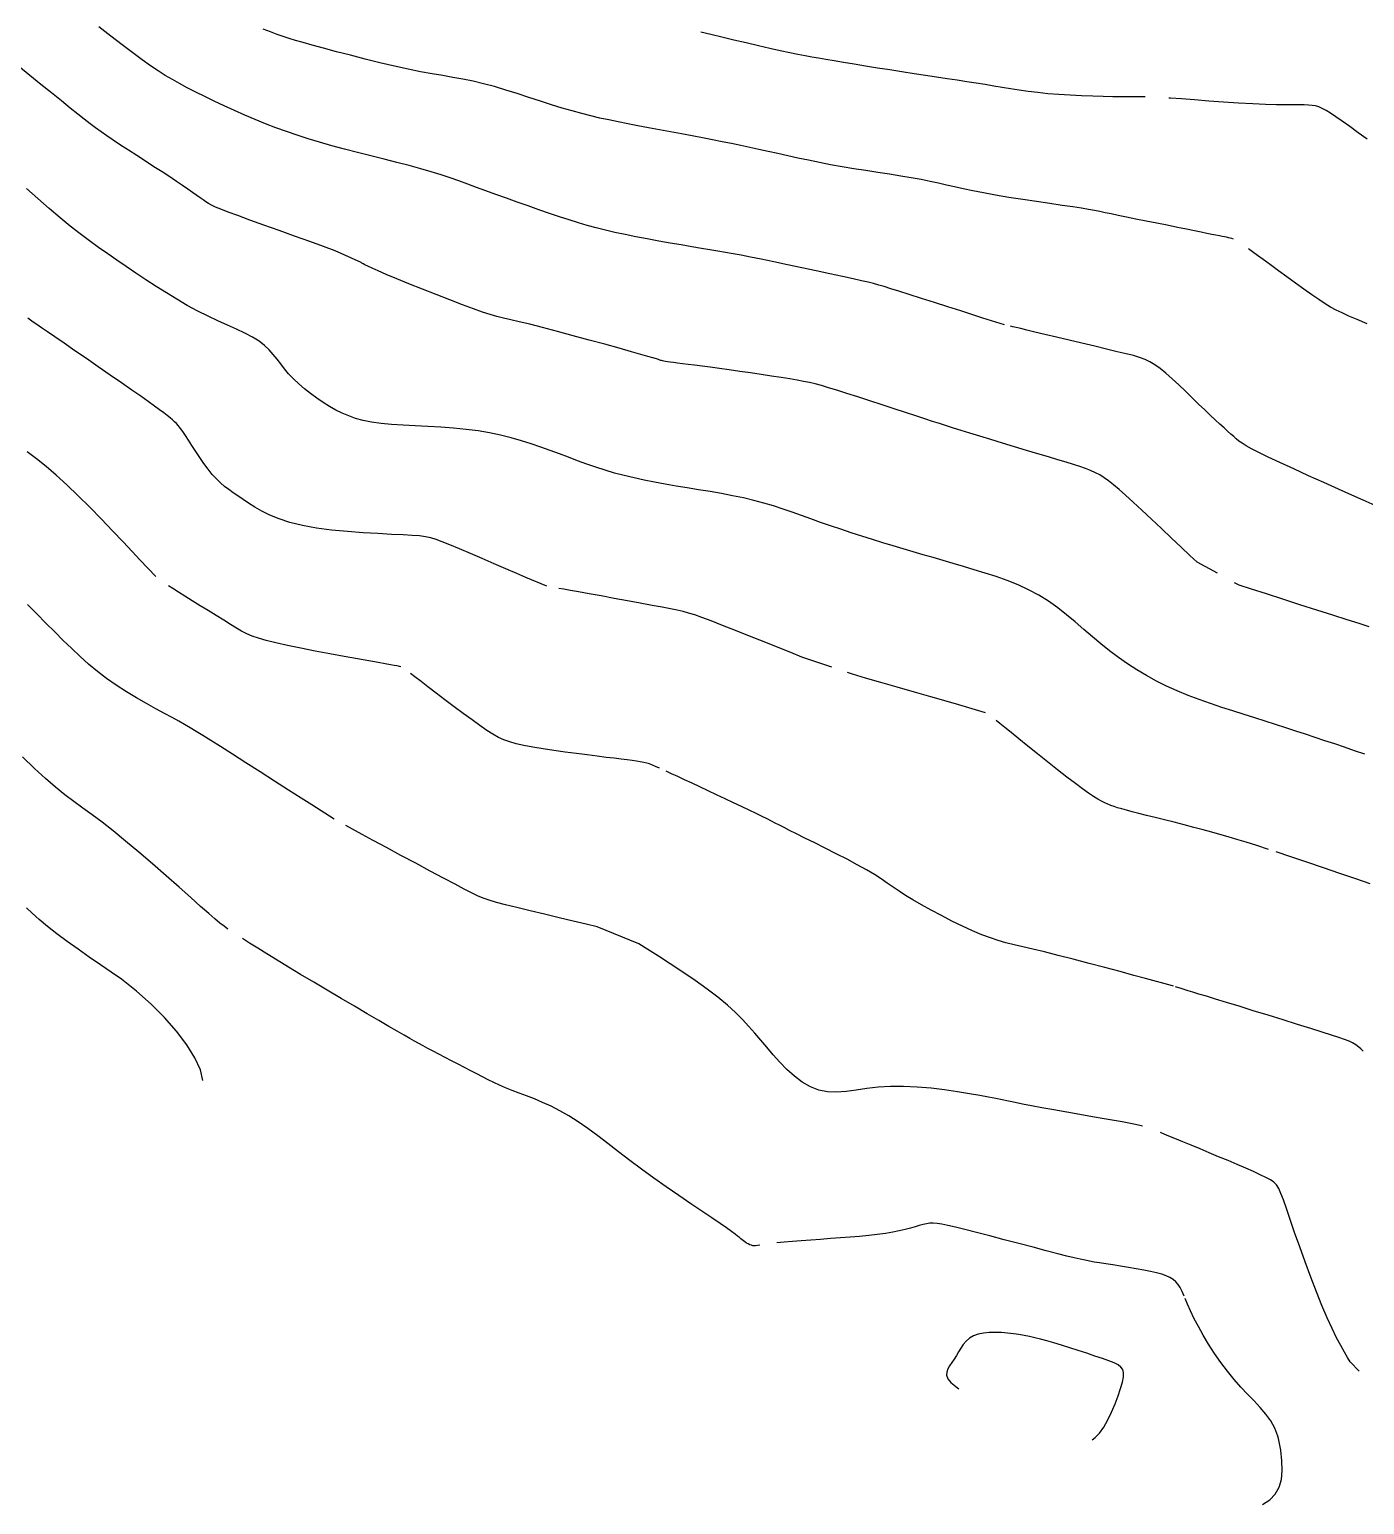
# Model space of a CAD drawing. Header units: millimetres. Extents: x 2235526 to 2245569, y 371981 to 382303.
# Drawn here: x 2243578 to 2243826.5, y 380505.9 to 380780.5 of the extents above; entities that cross this region are included whole.
import ezdxf

# ---------------------------------------------------------------- set-up
doc = ezdxf.new("R2010")
doc.units = ezdxf.units.MM
doc.linetypes.add('CONTI', pattern=[0])
for name, color, linetype, transparency in [('165', 10, 'CONTI', 0.7), ('167', 10, 'CONTI', 0.7), ('169', 10, 'CONTI', 0.7), ('171', 10, 'CONTI', 0.7), ('173', 10, 'CONTI', 0.7), ('175', 10, 'CONTI', 0.7), ('177', 10, 'CONTI', 0.7), ('179', 10, 'CONTI', 0.7), ('181', 10, 'CONTI', 0.7), ('183', 10, 'CONTI', 0.7)]:
    doc.layers.add(name, color=color, linetype=linetype, transparency=transparency)

msp = doc.modelspace()

# ---------------------------------------------------------------- linework, layer by layer
at = {"layer": '165', "elevation": 165}
for points in [[(2243595.12, 380603.69), (2243593.22, 380605), (2243591.18, 380606.36), (2243589.1, 380607.79), (2243587.03, 380609.25), (2243585.01, 380610.71), (2243583.1, 380612.14), (2243581.34, 380613.51), (2243579.78, 380614.8), (2243578.47, 380615.96), (2243577.42, 380616.97)], [(2243775.84, 380517.92), (2243776.4, 380518.35), (2243777.18, 380519.18), (2243777.96, 380520.29), (2243778.71, 380521.61), (2243779.43, 380523.07), (2243780.08, 380524.59), (2243780.65, 380526.08), (2243781.11, 380527.47), (2243781.44, 380528.68), (2243781.63, 380529.65), (2243781.66, 380530.41), (2243781.52, 380531), (2243781.18, 380531.46), (2243780.65, 380531.85), (2243779.9, 380532.22), (2243778.93, 380532.6), (2243777.72, 380533.03), (2243776.33, 380533.51), (2243774.82, 380534.02), (2243773.23, 380534.54), (2243771.64, 380535.04), (2243770.09, 380535.53), (2243768.66, 380535.96), (2243767.36, 380536.34), (2243766.2, 380536.66), (2243765.13, 380536.93), (2243764.13, 380537.16), (2243763.15, 380537.36), (2243762.16, 380537.52), (2243761.14, 380537.66), (2243760.04, 380537.78), (2243758.91, 380537.87), (2243757.76, 380537.9), (2243756.64, 380537.88), (2243755.56, 380537.77), (2243754.57, 380537.57), (2243753.7, 380537.26), (2243752.96, 380536.82), (2243752.34, 380536.29), (2243751.82, 380535.67), (2243751.36, 380535.01), (2243750.95, 380534.31), (2243750.55, 380533.62), (2243750.13, 380532.94), (2243749.69, 380532.31), (2243749.28, 380531.71), (2243748.93, 380531.13), (2243748.73, 380530.54), (2243748.72, 380529.93), (2243748.96, 380529.29), (2243749.51, 380528.59), (2243750.41, 380527.83), (2243751.01, 380527.42)]]:
    msp.add_lwpolyline(points, dxfattribs=at)
at = {"layer": '165'}
msp.add_lwpolyline([(2243610.25, 380584.8), (2243609.8, 380586.82), (2243608.78, 380589.06), (2243607.29, 380591.47), (2243605.38, 380593.98), (2243603.13, 380596.52), (2243600.63, 380599.03), (2243597.93, 380601.44), (2243595.12, 380603.69)], dxfattribs=at)
at = {"layer": '167', "elevation": 167}
for points in [[(2243614.94, 380613), (2243614.21, 380613.53), (2243613.43, 380614.13), (2243612.51, 380614.9), (2243611.35, 380615.91), (2243609.85, 380617.24), (2243608, 380618.89), (2243605.83, 380620.82), (2243603.43, 380622.94), (2243600.91, 380625.14), (2243598.37, 380627.33), (2243595.89, 380629.41), (2243593.59, 380631.29), (2243591.52, 380632.89), (2243589.66, 380634.27), (2243587.93, 380635.52), (2243586.26, 380636.74), (2243584.59, 380638), (2243582.85, 380639.41), (2243580.96, 380641.03), (2243578.89, 380642.94), (2243576.7, 380645.07)], [(2243713.93, 380554.17), (2243713.5, 380554.09), (2243713.17, 380554.04), (2243712.9, 380554.02), (2243712.64, 380554.05), (2243712.37, 380554.13), (2243712.07, 380554.24), (2243711.77, 380554.39), (2243711.47, 380554.56), (2243711.17, 380554.75), (2243710.89, 380554.95), (2243710.63, 380555.15), (2243710.4, 380555.34), (2243710.14, 380555.56), (2243709.81, 380555.84), (2243709.34, 380556.21), (2243708.68, 380556.71), (2243707.77, 380557.36), (2243706.55, 380558.2), (2243705, 380559.25), (2243703.15, 380560.49), (2243701.08, 380561.88), (2243698.85, 380563.39), (2243696.54, 380564.99), (2243694.2, 380566.63), (2243691.91, 380568.29), (2243689.73, 380569.93), (2243687.65, 380571.52), (2243685.66, 380573.06), (2243683.76, 380574.52), (2243681.92, 380575.89), (2243680.15, 380577.13), (2243678.42, 380578.24), (2243676.73, 380579.2), (2243675.09, 380580.03), (2243673.5, 380580.75), (2243671.97, 380581.38), (2243670.51, 380581.94), (2243669.12, 380582.46), (2243667.83, 380582.96), (2243666.63, 380583.45), (2243665.5, 380583.94), (2243664.41, 380584.45), (2243663.36, 380584.96), (2243662.31, 380585.49), (2243661.24, 380586.05), (2243660.13, 380586.63), (2243658.97, 380587.23), (2243657.77, 380587.86), (2243656.55, 380588.49), (2243655.36, 380589.11), (2243654.21, 380589.71), (2243653.14, 380590.27), (2243652.16, 380590.79), (2243651.29, 380591.25), (2243650.49, 380591.69), (2243649.67, 380592.15), (2243648.77, 380592.66), (2243647.72, 380593.27), (2243646.46, 380594), (2243644.9, 380594.9), (2243643.02, 380596), (2243640.86, 380597.26), (2243638.49, 380598.64), (2243635.99, 380600.11), (2243633.43, 380601.61), (2243630.9, 380603.12), (2243628.45, 380604.57), (2243626.19, 380605.94), (2243624.1, 380607.21), (2243622.2, 380608.39), (2243620.48, 380609.45), (2243618.96, 380610.41), (2243617.65, 380611.24)], [(2243792.95, 380544.69), (2243792.58, 380545.53), (2243792.21, 380546.25), (2243791.82, 380546.86), (2243791.39, 380547.35), (2243790.89, 380547.77), (2243790.3, 380548.14), (2243789.6, 380548.45), (2243788.78, 380548.74), (2243787.81, 380549), (2243786.7, 380549.25), (2243785.42, 380549.51), (2243784.02, 380549.77), (2243782.56, 380550.02), (2243781.09, 380550.26), (2243779.67, 380550.48), (2243778.34, 380550.69), (2243777.18, 380550.87), (2243776.19, 380551.02), (2243775.32, 380551.17), (2243774.48, 380551.34), (2243773.56, 380551.54), (2243772.47, 380551.79), (2243771.11, 380552.13), (2243769.4, 380552.57), (2243767.28, 380553.12), (2243764.83, 380553.76), (2243762.18, 380554.46), (2243759.46, 380555.17), (2243756.79, 380555.87), (2243754.31, 380556.51), (2243752.13, 380557.07), (2243750.35, 380557.51), (2243748.95, 380557.85), (2243747.83, 380558.08), (2243746.95, 380558.21), (2243746.23, 380558.27), (2243745.59, 380558.24), (2243744.98, 380558.15), (2243744.34, 380558), (2243743.63, 380557.81), (2243742.85, 380557.58), (2243741.98, 380557.33), (2243741.01, 380557.07), (2243739.91, 380556.81), (2243738.69, 380556.57), (2243737.32, 380556.35), (2243735.82, 380556.15), (2243734.22, 380555.97), (2243732.52, 380555.8), (2243730.76, 380555.65), (2243728.95, 380555.51), (2243727.1, 380555.37), (2243725.25, 380555.24), (2243723.43, 380555.11), (2243721.67, 380554.98), (2243720, 380554.85), (2243718.48, 380554.73), (2243717.13, 380554.61)], [(2243810.51, 380518.14), (2243810.39, 380518.58), (2243809.82, 380520.06), (2243809.07, 380521.42), (2243808.15, 380522.7), (2243807.11, 380523.93), (2243805.97, 380525.15), (2243804.76, 380526.39), (2243803.5, 380527.7), (2243802.23, 380529.12), (2243800.98, 380530.67), (2243799.76, 380532.31), (2243798.59, 380534.01), (2243797.5, 380535.72), (2243796.5, 380537.39), (2243795.6, 380538.99), (2243794.83, 380540.46), (2243794.14, 380541.91), (2243793.59, 380543.16), (2243793.13, 380544.25)]]:
    msp.add_lwpolyline(points, dxfattribs=at)
at = {"layer": '167'}
msp.add_lwpolyline([(2243807.51, 380505.87), (2243808.88, 380506.73), (2243809.9, 380507.8), (2243810.61, 380509.07), (2243811.03, 380510.54), (2243811.2, 380512.2), (2243811.15, 380514.02), (2243810.91, 380516), (2243810.51, 380518.14)], dxfattribs=at)
at = {"layer": '169', "elevation": 169}
for points in [[(2243634.73, 380633.5), (2243630.55, 380636.12), (2243628.56, 380637.4), (2243626.2, 380638.9), (2243623.61, 380640.56), (2243620.92, 380642.28), (2243618.26, 380643.98), (2243615.77, 380645.58), (2243613.56, 380646.98), (2243611.75, 380648.13), (2243610.27, 380649.06), (2243609.02, 380649.83), (2243607.92, 380650.49), (2243606.87, 380651.1), (2243605.77, 380651.71), (2243604.54, 380652.38), (2243603.11, 380653.15), (2243601.49, 380654.03), (2243599.74, 380655.01), (2243597.9, 380656.07), (2243596.02, 380657.21), (2243594.15, 380658.42), (2243592.34, 380659.68), (2243590.62, 380660.99), (2243588.98, 380662.36), (2243587.4, 380663.77), (2243585.84, 380665.24), (2243584.28, 380666.77), (2243582.7, 380668.35), (2243581.06, 380670), (2243579.36, 380671.7), (2243577.61, 380673.43)], [(2243785.21, 380576.31), (2243784.43, 380576.52), (2243783.59, 380576.71), (2243782.61, 380576.9), (2243781.41, 380577.11), (2243779.9, 380577.37), (2243778.02, 380577.7), (2243775.85, 380578.08), (2243773.5, 380578.49), (2243771.08, 380578.92), (2243768.7, 380579.35), (2243766.47, 380579.76), (2243764.49, 380580.12), (2243762.84, 380580.44), (2243761.46, 380580.72), (2243760.23, 380580.97), (2243759.06, 380581.2), (2243757.85, 380581.44), (2243756.49, 380581.71), (2243754.88, 380582), (2243752.95, 380582.35), (2243750.75, 380582.71), (2243748.34, 380583.06), (2243745.82, 380583.36), (2243743.24, 380583.6), (2243740.7, 380583.73), (2243738.25, 380583.72), (2243735.96, 380583.56), (2243733.84, 380583.31), (2243731.85, 380583.03), (2243729.99, 380582.79), (2243728.23, 380582.66), (2243726.55, 380582.72), (2243724.93, 380583.03), (2243723.37, 380583.64), (2243721.85, 380584.52), (2243720.39, 380585.61), (2243719, 380586.86), (2243717.66, 380588.21), (2243716.41, 380589.61), (2243715.22, 380591), (2243714.12, 380592.33), (2243713.03, 380593.63), (2243711.93, 380594.9), (2243710.74, 380596.19), (2243709.42, 380597.5), (2243707.91, 380598.87), (2243706.15, 380600.31), (2243704.13, 380601.84), (2243701.9, 380603.43), (2243699.59, 380605), (2243697.28, 380606.53), (2243695.08, 380607.94), (2243693.1, 380609.2), (2243691.43, 380610.25), (2243683.68, 380613.43), (2243681.64, 380613.92), (2243679.22, 380614.49), (2243676.58, 380615.11), (2243673.86, 380615.76), (2243671.19, 380616.41), (2243668.73, 380617.01), (2243666.61, 380617.54), (2243664.92, 380617.98), (2243663.58, 380618.37), (2243662.45, 380618.76), (2243661.39, 380619.2), (2243660.25, 380619.74), (2243658.9, 380620.44), (2243657.2, 380621.35), (2243655.06, 380622.49), (2243652.58, 380623.82), (2243649.88, 380625.26), (2243647.13, 380626.74), (2243644.45, 380628.18), (2243641.99, 380629.5), (2243639.89, 380630.63), (2243636.85, 380632.31)], [(2243825.53, 380530.72), (2243823.87, 380532.41), (2243823.37, 380533.22), (2243822.77, 380534.24), (2243822.08, 380535.47), (2243821.31, 380536.93), (2243820.47, 380538.65), (2243819.55, 380540.63), (2243818.58, 380542.91), (2243817.55, 380545.46), (2243816.5, 380548.21), (2243815.46, 380551.04), (2243814.45, 380553.84), (2243813.51, 380556.5), (2243812.68, 380558.91), (2243811.97, 380560.96), (2243811.41, 380562.57), (2243810.96, 380563.79), (2243810.55, 380564.7), (2243810.12, 380565.37), (2243809.63, 380565.89), (2243808.99, 380566.33), (2243808.17, 380566.77), (2243807.11, 380567.28), (2243805.84, 380567.86), (2243804.39, 380568.5), (2243802.8, 380569.18), (2243801.11, 380569.9), (2243799.36, 380570.63), (2243797.58, 380571.37), (2243795.91, 380572.07), (2243794.27, 380572.75), (2243792.69, 380573.41), (2243791.18, 380574.03), (2243789.78, 380574.6), (2243788.51, 380575.11)]]:
    msp.add_lwpolyline(points, dxfattribs=at)
at = {"layer": '171', "elevation": 171}
for points in [[(2243601.48, 380678.69), (2243598.55, 380681.76), (2243597.12, 380683.3), (2243595.4, 380685.13), (2243593.47, 380687.17), (2243591.39, 380689.34), (2243589.23, 380691.54), (2243587.07, 380693.69), (2243584.96, 380695.7), (2243582.96, 380697.51), (2243581.08, 380699.12), (2243579.28, 380700.58), (2243577.56, 380701.9)], [(2243647.12, 380661.82), (2243646.88, 380661.91), (2243646.66, 380661.95), (2243646.35, 380662.01), (2243645.87, 380662.1), (2243645.17, 380662.22), (2243644.2, 380662.39), (2243642.88, 380662.63), (2243641.18, 380662.93), (2243639.04, 380663.32), (2243636.58, 380663.76), (2243633.92, 380664.26), (2243631.19, 380664.78), (2243628.51, 380665.3), (2243626.01, 380665.81), (2243623.83, 380666.3), (2243622.05, 380666.74), (2243620.61, 380667.15), (2243619.43, 380667.56), (2243618.42, 380668), (2243617.47, 380668.49), (2243616.5, 380669.06), (2243615.42, 380669.72), (2243614.16, 380670.5), (2243612.76, 380671.37), (2243611.27, 380672.3), (2243609.76, 380673.23), (2243608.29, 380674.14), (2243606.92, 380674.99), (2243605.71, 380675.75), (2243604.67, 380676.4), (2243603.85, 380676.93)], [(2243695.26, 380642.98), (2243694.55, 380643.3), (2243693.95, 380643.55), (2243693.41, 380643.75), (2243692.89, 380643.91), (2243692.34, 380644.04), (2243691.7, 380644.16), (2243691.01, 380644.27), (2243690.18, 380644.39), (2243689.22, 380644.52), (2243688.11, 380644.66), (2243686.82, 380644.81), (2243685.35, 380644.99), (2243683.68, 380645.2), (2243681.81, 380645.44), (2243679.8, 380645.7), (2243677.71, 380645.98), (2243675.62, 380646.27), (2243673.59, 380646.58), (2243671.7, 380646.89), (2243670.02, 380647.21), (2243668.6, 380647.52), (2243667.38, 380647.85), (2243666.29, 380648.24), (2243665.27, 380648.71), (2243664.23, 380649.29), (2243663.11, 380650.01), (2243661.84, 380650.89), (2243660.37, 380651.95), (2243658.74, 380653.15), (2243657.03, 380654.42), (2243655.32, 380655.71), (2243653.67, 380656.96), (2243652.17, 380658.1), (2243650.89, 380659.09), (2243649.75, 380659.97), (2243648.93, 380660.6)], [(2243790.94, 380602.4), (2243790.77, 380602.45), (2243785.74, 380603.8), (2243783.57, 380604.39), (2243781.01, 380605.09), (2243778.19, 380605.84), (2243775.24, 380606.63), (2243772.3, 380607.4), (2243769.49, 380608.12), (2243766.95, 380608.76), (2243764.77, 380609.28), (2243762.91, 380609.71), (2243761.27, 380610.09), (2243759.77, 380610.47), (2243758.34, 380610.88), (2243756.87, 380611.37), (2243755.29, 380611.97), (2243753.54, 380612.71), (2243751.66, 380613.57), (2243749.7, 380614.51), (2243747.74, 380615.51), (2243745.84, 380616.51), (2243744.05, 380617.5), (2243742.45, 380618.44), (2243741.08, 380619.29), (2243739.87, 380620.09), (2243738.77, 380620.84), (2243737.68, 380621.59), (2243736.54, 380622.35), (2243735.28, 380623.15), (2243733.81, 380624.02), (2243732.09, 380624.98), (2243730.18, 380626), (2243728.17, 380627.04), (2243726.13, 380628.07), (2243724.16, 380629.05), (2243722.35, 380629.96), (2243720.77, 380630.74), (2243719.49, 380631.38), (2243718.45, 380631.91), (2243717.59, 380632.35), (2243716.83, 380632.74), (2243716.09, 380633.12), (2243715.29, 380633.53), (2243714.37, 380633.98), (2243713.25, 380634.52), (2243711.97, 380635.14), (2243710.55, 380635.81), (2243709.04, 380636.53), (2243707.47, 380637.27), (2243705.89, 380638.01), (2243704.32, 380638.75), (2243702.78, 380639.47), (2243701.32, 380640.16), (2243699.94, 380640.8), (2243698.67, 380641.4), (2243697.51, 380641.94), (2243696.48, 380642.42)], [(2243826.29, 380590.29), (2243825.85, 380590.69), (2243825.44, 380591.03), (2243824.88, 380591.46), (2243824.3, 380591.82), (2243823.64, 380592.14), (2243822.81, 380592.47), (2243821.75, 380592.84), (2243820.39, 380593.28), (2243818.66, 380593.82), (2243816.51, 380594.49), (2243814.03, 380595.26), (2243811.34, 380596.09), (2243808.56, 380596.96), (2243805.79, 380597.82), (2243803.17, 380598.63), (2243800.8, 380599.36), (2243798.77, 380599.98), (2243797.08, 380600.5), (2243795.7, 380600.92), (2243794.57, 380601.27), (2243793.67, 380601.54), (2243792.96, 380601.76), (2243792.39, 380601.93), (2243791.3, 380602.28)]]:
    msp.add_lwpolyline(points, dxfattribs=at)
at = {"layer": '173', "elevation": 173}
for points in [[(2243674.28, 380676.88), (2243670.38, 380678.48), (2243668.68, 380679.21), (2243666.69, 380680.08), (2243664.51, 380681.02), (2243662.26, 380681.99), (2243660.06, 380682.93), (2243658.02, 380683.8), (2243656.26, 380684.54), (2243654.84, 380685.12), (2243653.7, 380685.55), (2243652.69, 380685.86), (2243651.7, 380686.07), (2243650.59, 380686.22), (2243649.25, 380686.32), (2243647.54, 380686.41), (2243645.39, 380686.51), (2243642.86, 380686.64), (2243640.08, 380686.8), (2243637.16, 380687.02), (2243634.22, 380687.31), (2243631.39, 380687.68), (2243628.78, 380688.14), (2243626.48, 380688.71), (2243624.48, 380689.37), (2243622.75, 380690.08), (2243621.25, 380690.83), (2243619.94, 380691.58), (2243618.78, 380692.32), (2243617.75, 380693.01), (2243616.8, 380693.65), (2243615.92, 380694.24), (2243615.09, 380694.83), (2243614.3, 380695.44), (2243613.54, 380696.1), (2243612.78, 380696.83), (2243612.02, 380697.68), (2243611.23, 380698.65), (2243610.45, 380699.72), (2243609.67, 380700.84), (2243608.93, 380701.96), (2243608.22, 380703.05), (2243607.58, 380704.05), (2243607.01, 380704.93), (2243606.52, 380705.65), (2243606.1, 380706.23), (2243605.73, 380706.71), (2243605.37, 380707.12), (2243605, 380707.48), (2243604.61, 380707.83), (2243604.15, 380708.2), (2243603.62, 380708.62), (2243602.97, 380709.11), (2243602.18, 380709.7), (2243601.23, 380710.4), (2243600.07, 380711.23), (2243598.69, 380712.21), (2243597.04, 380713.36), (2243595.13, 380714.7), (2243593.02, 380716.16), (2243590.8, 380717.69), (2243588.57, 380719.23), (2243586.42, 380720.71), (2243584.43, 380722.08), (2243582.71, 380723.26), (2243581.31, 380724.22), (2243580.21, 380724.97), (2243579.35, 380725.56), (2243578.68, 380726.03), (2243578.15, 380726.42), (2243577.7, 380726.77)], [(2243727.36, 380661.77), (2243721.77, 380663.67), (2243719.74, 380664.48), (2243717.35, 380665.44), (2243714.74, 380666.48), (2243712.05, 380667.55), (2243709.41, 380668.6), (2243706.97, 380669.56), (2243704.86, 380670.38), (2243703.17, 380671.02), (2243701.82, 380671.5), (2243700.69, 380671.86), (2243699.65, 380672.15), (2243698.57, 380672.4), (2243697.32, 380672.64), (2243695.79, 380672.93), (2243693.89, 380673.28), (2243691.68, 380673.69), (2243689.29, 380674.14), (2243686.83, 380674.59), (2243684.42, 380675.04), (2243682.18, 380675.45), (2243680.21, 380675.81), (2243678.67, 380676.08), (2243677.45, 380676.29), (2243676.51, 380676.45)], [(2243755.97, 380653.28), (2243751.01, 380654.74), (2243748.61, 380655.43), (2243745.79, 380656.25), (2243742.71, 380657.14), (2243739.54, 380658.05), (2243736.46, 380658.94), (2243733.62, 380659.76), (2243731.21, 380660.46), (2243730.29, 380660.77)], [(2243808.64, 380627.84), (2243806.44, 380628.55), (2243804.5, 380629.17), (2243802.75, 380629.72), (2243801.13, 380630.2), (2243799.59, 380630.64), (2243798.07, 380631.07), (2243796.5, 380631.49), (2243794.74, 380631.95), (2243792.92, 380632.42), (2243791.08, 380632.89), (2243789.27, 380633.34), (2243787.53, 380633.78), (2243785.92, 380634.19), (2243784.48, 380634.55), (2243783.24, 380634.86), (2243782.2, 380635.14), (2243781.32, 380635.38), (2243780.56, 380635.6), (2243779.9, 380635.82), (2243779.3, 380636.03), (2243778.73, 380636.26), (2243778.16, 380636.51), (2243777.55, 380636.81), (2243776.87, 380637.19), (2243776.08, 380637.69), (2243775.15, 380638.32), (2243774.03, 380639.12), (2243772.69, 380640.12), (2243771.11, 380641.32), (2243769.36, 380642.69), (2243767.51, 380644.15), (2243765.64, 380645.64), (2243763.83, 380647.09), (2243762.17, 380648.43), (2243760.72, 380649.59), (2243759.53, 380650.55), (2243758.62, 380651.29), (2243757.93, 380651.84)], [(2243827.59, 380621.44), (2243824.88, 380622.37), (2243821.94, 380623.37), (2243818.86, 380624.41), (2243815.78, 380625.46), (2243812.8, 380626.46), (2243810.04, 380627.38)]]:
    msp.add_lwpolyline(points, dxfattribs=at)
at = {"layer": '175', "elevation": 175}
msp.add_lwpolyline([(2243826.57, 380645.57), (2243824.65, 380646.23), (2243822.78, 380646.86), (2243820.96, 380647.48), (2243819.15, 380648.08), (2243817.34, 380648.68), (2243815.53, 380649.28), (2243813.7, 380649.88), (2243811.84, 380650.48), (2243809.96, 380651.09), (2243808.04, 380651.7), (2243806.08, 380652.32), (2243804.08, 380652.96), (2243802.03, 380653.62), (2243799.95, 380654.29), (2243797.86, 380654.99), (2243795.76, 380655.73), (2243793.69, 380656.52), (2243791.65, 380657.35), (2243789.67, 380658.24), (2243787.76, 380659.19), (2243785.91, 380660.2), (2243784.13, 380661.27), (2243782.39, 380662.4), (2243780.71, 380663.58), (2243779.06, 380664.82), (2243777.44, 380666.11), (2243775.85, 380667.45), (2243774.27, 380668.82), (2243772.68, 380670.19), (2243771.06, 380671.53), (2243769.4, 380672.83), (2243767.67, 380674.05), (2243765.87, 380675.18), (2243763.98, 380676.19), (2243762.01, 380677.09), (2243759.99, 380677.91), (2243757.95, 380678.64), (2243755.9, 380679.31), (2243753.87, 380679.93), (2243751.87, 380680.51), (2243749.94, 380681.08), (2243748.05, 380681.63), (2243746.19, 380682.17), (2243744.35, 380682.71), (2243742.52, 380683.25), (2243740.66, 380683.8), (2243738.77, 380684.37), (2243736.85, 380684.96), (2243734.89, 380685.56), (2243732.92, 380686.18), (2243730.95, 380686.82), (2243729.01, 380687.45), (2243727.1, 380688.1), (2243725.24, 380688.74), (2243723.45, 380689.38), (2243721.7, 380690.01), (2243719.98, 380690.63), (2243718.26, 380691.22), (2243716.51, 380691.79), (2243714.72, 380692.33), (2243712.85, 380692.83), (2243710.9, 380693.28), (2243708.87, 380693.7), (2243706.79, 380694.09), (2243704.68, 380694.46), (2243702.56, 380694.81), (2243700.45, 380695.16), (2243698.37, 380695.51), (2243696.34, 380695.86), (2243694.36, 380696.22), (2243692.43, 380696.61), (2243690.55, 380697.01), (2243688.71, 380697.45), (2243686.91, 380697.92), (2243685.15, 380698.44), (2243683.42, 380699), (2243681.72, 380699.59), (2243680.03, 380700.21), (2243678.35, 380700.85), (2243676.65, 380701.5), (2243674.94, 380702.14), (2243673.19, 380702.76), (2243671.4, 380703.36), (2243669.55, 380703.94), (2243667.65, 380704.47), (2243665.68, 380704.95), (2243663.62, 380705.39), (2243661.49, 380705.76), (2243659.26, 380706.06), (2243656.93, 380706.29), (2243654.55, 380706.46), (2243652.16, 380706.59), (2243649.81, 380706.71), (2243647.54, 380706.83), (2243645.4, 380706.98), (2243643.44, 380707.17), (2243641.68, 380707.42), (2243640.12, 380707.73), (2243638.7, 380708.11), (2243637.41, 380708.55), (2243636.19, 380709.07), (2243635.02, 380709.66), (2243633.85, 380710.33), (2243632.67, 380711.07), (2243631.49, 380711.87), (2243630.32, 380712.72), (2243629.19, 380713.62), (2243628.12, 380714.54), (2243627.13, 380715.47), (2243626.23, 380716.41), (2243625.45, 380717.33), (2243624.75, 380718.24), (2243624.07, 380719.14), (2243623.38, 380720.01), (2243622.62, 380720.85), (2243621.75, 380721.67), (2243620.72, 380722.46), (2243619.5, 380723.21), (2243618.09, 380723.95), (2243616.54, 380724.7), (2243614.86, 380725.46), (2243613.07, 380726.27), (2243611.22, 380727.14), (2243609.3, 380728.09), (2243607.37, 380729.14), (2243605.42, 380730.27), (2243603.47, 380731.46), (2243601.54, 380732.68), (2243599.64, 380733.93), (2243597.78, 380735.17), (2243595.98, 380736.38), (2243594.24, 380737.56), (2243592.55, 380738.73), (2243590.86, 380739.91), (2243589.16, 380741.14), (2243587.41, 380742.45), (2243585.59, 380743.88), (2243583.67, 380745.45), (2243581.64, 380747.18), (2243579.53, 380749.03), (2243577.4, 380750.92)], dxfattribs=at)
at = {"layer": '177', "elevation": 177}
for points in [[(2243799.12, 380679.27), (2243795.38, 380681.32), (2243794.01, 380682.6), (2243792.39, 380684.13), (2243790.59, 380685.81), (2243788.72, 380687.57), (2243786.84, 380689.32), (2243785.04, 380690.99), (2243783.42, 380692.5), (2243782.01, 380693.78), (2243780.82, 380694.85), (2243779.79, 380695.73), (2243778.87, 380696.45), (2243778.03, 380697.05), (2243777.23, 380697.56), (2243776.41, 380697.99), (2243775.53, 380698.39), (2243774.58, 380698.77), (2243773.52, 380699.14), (2243772.32, 380699.53), (2243770.97, 380699.94), (2243769.43, 380700.4), (2243767.69, 380700.92), (2243765.72, 380701.51), (2243763.59, 380702.15), (2243761.36, 380702.82), (2243759.12, 380703.5), (2243756.93, 380704.16), (2243754.88, 380704.79), (2243753.02, 380705.36), (2243751.41, 380705.86), (2243749.99, 380706.3), (2243748.68, 380706.71), (2243747.41, 380707.12), (2243746.09, 380707.54), (2243744.64, 380708.02), (2243742.98, 380708.56), (2243741.06, 380709.19), (2243738.93, 380709.89), (2243736.7, 380710.63), (2243734.43, 380711.37), (2243732.22, 380712.09), (2243730.15, 380712.76), (2243728.3, 380713.34), (2243726.75, 380713.82), (2243725.43, 380714.2), (2243724.27, 380714.51), (2243723.17, 380714.77), (2243722.07, 380715), (2243720.87, 380715.22), (2243719.51, 380715.45), (2243717.92, 380715.7), (2243716.13, 380715.98), (2243714.21, 380716.27), (2243712.22, 380716.57), (2243710.22, 380716.86), (2243708.26, 380717.14), (2243706.41, 380717.4), (2243704.72, 380717.63), (2243703.19, 380717.83), (2243701.81, 380718), (2243700.6, 380718.15), (2243699.54, 380718.28), (2243698.64, 380718.4), (2243697.88, 380718.49), (2243697.26, 380718.57), (2243696.77, 380718.64), (2243696.39, 380718.7), (2243696.09, 380718.75), (2243695.85, 380718.8), (2243695.66, 380718.85), (2243695.49, 380718.9), (2243695.32, 380718.96), (2243695.07, 380719.04), (2243694.68, 380719.16), (2243694.05, 380719.35), (2243693.12, 380719.63), (2243691.8, 380720.01), (2243690.03, 380720.51), (2243687.76, 380721.15), (2243685.1, 380721.89), (2243682.2, 380722.69), (2243679.2, 380723.5), (2243676.26, 380724.29), (2243673.51, 380725.02), (2243671.12, 380725.63), (2243669.17, 380726.1), (2243667.59, 380726.47), (2243666.25, 380726.79), (2243665.01, 380727.1), (2243663.75, 380727.45), (2243662.34, 380727.9), (2243660.64, 380728.49), (2243658.57, 380729.25), (2243656.21, 380730.15), (2243653.68, 380731.14), (2243651.12, 380732.17), (2243648.63, 380733.17), (2243646.36, 380734.11), (2243644.41, 380734.92), (2243642.89, 380735.56), (2243641.75, 380736.06), (2243640.95, 380736.43), (2243640.41, 380736.69), (2243640.08, 380736.88), (2243639.88, 380737.02), (2243639.76, 380737.14), (2243634.89, 380739.31), (2243632.71, 380740.11), (2243630.15, 380741.04), (2243627.34, 380742.05), (2243624.45, 380743.08), (2243621.62, 380744.09), (2243619, 380745.03), (2243616.75, 380745.85), (2243614.97, 380746.52), (2243613.62, 380747.04), (2243612.61, 380747.46), (2243611.87, 380747.81), (2243611.29, 380748.13), (2243610.8, 380748.44), (2243610.31, 380748.77), (2243609.76, 380749.17), (2243609.11, 380749.63), (2243608.36, 380750.16), (2243607.49, 380750.76), (2243606.5, 380751.45), (2243605.37, 380752.21), (2243604.09, 380753.05), (2243602.67, 380753.98), (2243601.15, 380754.97), (2243599.56, 380755.99), (2243597.96, 380757.03), (2243596.39, 380758.04), (2243594.91, 380759), (2243593.56, 380759.89), (2243592.37, 380760.7), (2243591.3, 380761.45), (2243590.28, 380762.18), (2243589.26, 380762.95), (2243588.18, 380763.8), (2243586.96, 380764.76), (2243585.55, 380765.89), (2243583.92, 380767.22), (2243582.08, 380768.7), (2243580.11, 380770.3), (2243578.06, 380771.96), (2243575.98, 380773.63)], [(2243827.41, 380669.3), (2243825.52, 380669.89), (2243823.27, 380670.6), (2243820.61, 380671.45), (2243817.62, 380672.4), (2243814.47, 380673.41), (2243811.3, 380674.43), (2243808.26, 380675.41), (2243805.5, 380676.29), (2243803.17, 380677.05), (2243802.33, 380677.51)]]:
    msp.add_lwpolyline(points, dxfattribs=at)
at = {"layer": '179', "elevation": 179}
for points in [[(2243759.49, 380725.55), (2243755.49, 380726.79), (2243753.6, 380727.39), (2243751.38, 380728.1), (2243748.95, 380728.87), (2243746.45, 380729.66), (2243744.02, 380730.44), (2243741.77, 380731.15), (2243739.84, 380731.77), (2243738.31, 380732.25), (2243737.11, 380732.63), (2243736.09, 380732.93), (2243735.13, 380733.2), (2243734.1, 380733.45), (2243732.87, 380733.74), (2243731.31, 380734.09), (2243729.32, 380734.53), (2243726.99, 380735.03), (2243724.43, 380735.58), (2243721.76, 380736.16), (2243719.08, 380736.72), (2243716.53, 380737.26), (2243714.22, 380737.73), (2243712.22, 380738.14), (2243710.5, 380738.47), (2243708.96, 380738.76), (2243707.53, 380739.01), (2243706.13, 380739.25), (2243704.67, 380739.5), (2243703.07, 380739.76), (2243701.28, 380740.06), (2243699.33, 380740.39), (2243697.25, 380740.74), (2243695.12, 380741.12), (2243692.97, 380741.51), (2243690.87, 380741.91), (2243688.86, 380742.32), (2243686.98, 380742.73), (2243685.2, 380743.15), (2243683.5, 380743.58), (2243681.83, 380744.04), (2243680.16, 380744.53), (2243678.45, 380745.06), (2243676.66, 380745.64), (2243674.77, 380746.27), (2243672.8, 380746.94), (2243670.79, 380747.65), (2243668.77, 380748.37), (2243666.77, 380749.09), (2243664.82, 380749.8), (2243662.97, 380750.48), (2243661.23, 380751.12), (2243659.57, 380751.73), (2243657.94, 380752.32), (2243656.3, 380752.89), (2243654.6, 380753.45), (2243652.79, 380754.01), (2243650.83, 380754.58), (2243648.69, 380755.16), (2243646.39, 380755.76), (2243643.99, 380756.36), (2243641.53, 380756.98), (2243639.05, 380757.6), (2243636.61, 380758.23), (2243634.25, 380758.87), (2243632, 380759.51), (2243629.86, 380760.16), (2243627.81, 380760.83), (2243625.81, 380761.51), (2243623.86, 380762.23), (2243621.94, 380762.97), (2243620.01, 380763.75), (2243618.08, 380764.57), (2243616.15, 380765.42), (2243614.24, 380766.29), (2243612.39, 380767.16), (2243610.61, 380768.02), (2243608.93, 380768.86), (2243607.36, 380769.66), (2243605.93, 380770.43), (2243604.59, 380771.18), (2243603.27, 380771.97), (2243601.93, 380772.82), (2243600.51, 380773.77), (2243598.96, 380774.88), (2243597.21, 380776.16), (2243595.24, 380777.65), (2243593.1, 380779.29), (2243590.88, 380781.02)], [(2243830.72, 380690.91), (2243826.24, 380692.88), (2243824.13, 380693.82), (2243821.65, 380694.93), (2243818.92, 380696.16), (2243816.1, 380697.43), (2243813.34, 380698.68), (2243810.78, 380699.86), (2243808.57, 380700.9), (2243806.82, 380701.76), (2243805.47, 380702.44), (2243804.46, 380703.01), (2243803.71, 380703.48), (2243803.12, 380703.89), (2243802.64, 380704.29), (2243802.16, 380704.71), (2243801.63, 380705.18), (2243801.03, 380705.71), (2243800.36, 380706.32), (2243799.6, 380707.01), (2243798.75, 380707.8), (2243797.81, 380708.68), (2243796.77, 380709.67), (2243795.63, 380710.77), (2243794.42, 380711.95), (2243793.18, 380713.15), (2243791.92, 380714.34), (2243790.69, 380715.47), (2243789.52, 380716.5), (2243788.45, 380717.38), (2243787.48, 380718.08), (2243786.57, 380718.63), (2243785.65, 380719.07), (2243784.65, 380719.44), (2243783.5, 380719.78), (2243782.13, 380720.12), (2243780.48, 380720.52), (2243778.5, 380720.99), (2243776.28, 380721.52), (2243773.91, 380722.09), (2243771.51, 380722.66), (2243769.18, 380723.22), (2243767.03, 380723.74), (2243765.16, 380724.18), (2243763.68, 380724.54), (2243762.53, 380724.81), (2243761.67, 380725.01), (2243761.04, 380725.16), (2243760.59, 380725.26)]]:
    msp.add_lwpolyline(points, dxfattribs=at)
at = {"layer": '181', "elevation": 181}
for points in [[(2243802.12, 380741.44), (2243801.8, 380741.57), (2243801.49, 380741.67), (2243801.18, 380741.75), (2243800.84, 380741.83), (2243800.46, 380741.9), (2243800.02, 380741.98), (2243799.49, 380742.09), (2243798.85, 380742.21), (2243798.1, 380742.37), (2243797.19, 380742.55), (2243796.12, 380742.77), (2243794.85, 380743.03), (2243793.37, 380743.33), (2243791.67, 380743.67), (2243789.8, 380744.05), (2243787.84, 380744.44), (2243785.88, 380744.84), (2243783.97, 380745.22), (2243782.2, 380745.58), (2243780.65, 380745.9), (2243779.36, 380746.17), (2243778.26, 380746.4), (2243777.25, 380746.61), (2243776.24, 380746.8), (2243775.12, 380747), (2243773.8, 380747.22), (2243772.19, 380747.47), (2243770.21, 380747.77), (2243767.93, 380748.11), (2243765.46, 380748.47), (2243762.88, 380748.86), (2243760.31, 380749.26), (2243757.84, 380749.67), (2243755.57, 380750.07), (2243753.57, 380750.45), (2243751.8, 380750.83), (2243750.19, 380751.19), (2243748.67, 380751.55), (2243747.18, 380751.89), (2243745.64, 380752.23), (2243743.98, 380752.56), (2243742.15, 380752.89), (2243740.17, 380753.22), (2243738.07, 380753.55), (2243735.9, 380753.88), (2243733.68, 380754.23), (2243731.46, 380754.58), (2243729.26, 380754.95), (2243727.12, 380755.34), (2243725.04, 380755.75), (2243723.02, 380756.16), (2243721.05, 380756.58), (2243719.15, 380756.99), (2243717.31, 380757.4), (2243715.52, 380757.8), (2243713.78, 380758.18), (2243712.07, 380758.55), (2243710.38, 380758.91), (2243708.68, 380759.27), (2243706.95, 380759.62), (2243705.16, 380759.97), (2243703.3, 380760.33), (2243701.36, 380760.7), (2243699.35, 380761.08), (2243697.31, 380761.46), (2243695.25, 380761.84), (2243693.23, 380762.22), (2243691.25, 380762.59), (2243689.36, 380762.95), (2243687.56, 380763.3), (2243685.84, 380763.66), (2243684.17, 380764.02), (2243682.49, 380764.42), (2243680.8, 380764.85), (2243679.03, 380765.34), (2243677.17, 380765.88), (2243675.19, 380766.5), (2243673.11, 380767.18), (2243670.97, 380767.87), (2243668.8, 380768.57), (2243666.64, 380769.24), (2243664.53, 380769.87), (2243662.49, 380770.41), (2243660.56, 380770.87), (2243658.68, 380771.25), (2243656.82, 380771.59), (2243654.92, 380771.92), (2243652.93, 380772.26), (2243650.8, 380772.65), (2243648.47, 380773.12), (2243645.92, 380773.68), (2243643.22, 380774.32), (2243640.45, 380775), (2243637.72, 380775.7), (2243635.11, 380776.38), (2243632.72, 380777.03), (2243630.64, 380777.59), (2243628.93, 380778.06), (2243627.52, 380778.47), (2243626.31, 380778.83), (2243625.2, 380779.19), (2243624.09, 380779.59), (2243622.88, 380780.05), (2243621.48, 380780.6)], [(2243827.01, 380725.73), (2243825.14, 380726.51), (2243823.61, 380727.16), (2243822.34, 380727.73), (2243821.24, 380728.27), (2243820.21, 380728.83), (2243819.17, 380729.46), (2243818.01, 380730.22), (2243816.68, 380731.13), (2243815.2, 380732.17), (2243813.64, 380733.29), (2243812.04, 380734.45), (2243810.48, 380735.59), (2243809, 380736.68), (2243807.66, 380737.66), (2243806.59, 380738.45), (2243805.67, 380739.12), (2243804.89, 380739.68)]]:
    msp.add_lwpolyline(points, dxfattribs=at)
at = {"layer": '183', "elevation": 183}
for points in [[(2243785.67, 380767.99), (2243785.45, 380768), (2243785.25, 380767.99), (2243784.98, 380767.98), (2243784.61, 380767.97), (2243784.09, 380767.96), (2243783.37, 380767.96), (2243782.42, 380767.96), (2243781.19, 380767.98), (2243779.66, 380768), (2243777.88, 380768.04), (2243775.92, 380768.1), (2243773.84, 380768.18), (2243771.71, 380768.28), (2243769.6, 380768.4), (2243767.57, 380768.56), (2243765.68, 380768.75), (2243763.92, 380768.96), (2243762.25, 380769.2), (2243760.64, 380769.45), (2243759.06, 380769.71), (2243757.48, 380769.98), (2243755.88, 380770.25), (2243754.21, 380770.52), (2243752.48, 380770.79), (2243750.68, 380771.06), (2243748.81, 380771.34), (2243746.85, 380771.63), (2243744.79, 380771.93), (2243742.65, 380772.26), (2243740.41, 380772.61), (2243738.13, 380772.97), (2243735.84, 380773.34), (2243733.62, 380773.71), (2243731.49, 380774.06), (2243729.52, 380774.38), (2243727.76, 380774.67), (2243726.24, 380774.92), (2243724.89, 380775.15), (2243723.63, 380775.36), (2243722.37, 380775.6), (2243721.03, 380775.86), (2243719.52, 380776.17), (2243717.76, 380776.56), (2243715.82, 380776.99), (2243713.67, 380777.49), (2243711.4, 380778.01), (2243709.1, 380778.55), (2243706.88, 380779.07), (2243704.81, 380779.56), (2243702.99, 380779.99)], [(2243827.01, 380760.08), (2243825.33, 380761.29), (2243823.75, 380762.43), (2243822.35, 380763.43), (2243821.17, 380764.26), (2243820.19, 380764.92), (2243819.37, 380765.43), (2243818.66, 380765.82), (2243818.03, 380766.1), (2243817.41, 380766.28), (2243816.78, 380766.39), (2243816.09, 380766.45), (2243815.29, 380766.48), (2243814.34, 380766.48), (2243813.19, 380766.47), (2243811.8, 380766.47), (2243810.11, 380766.49), (2243808.09, 380766.56), (2243805.7, 380766.67), (2243803.06, 380766.82), (2243800.29, 380767), (2243797.51, 380767.19), (2243794.84, 380767.39), (2243792.42, 380767.57), (2243790.37, 380767.72), (2243790.11, 380767.73)]]:
    msp.add_lwpolyline(points, dxfattribs=at)

doc.saveas('drawing.dxf')
